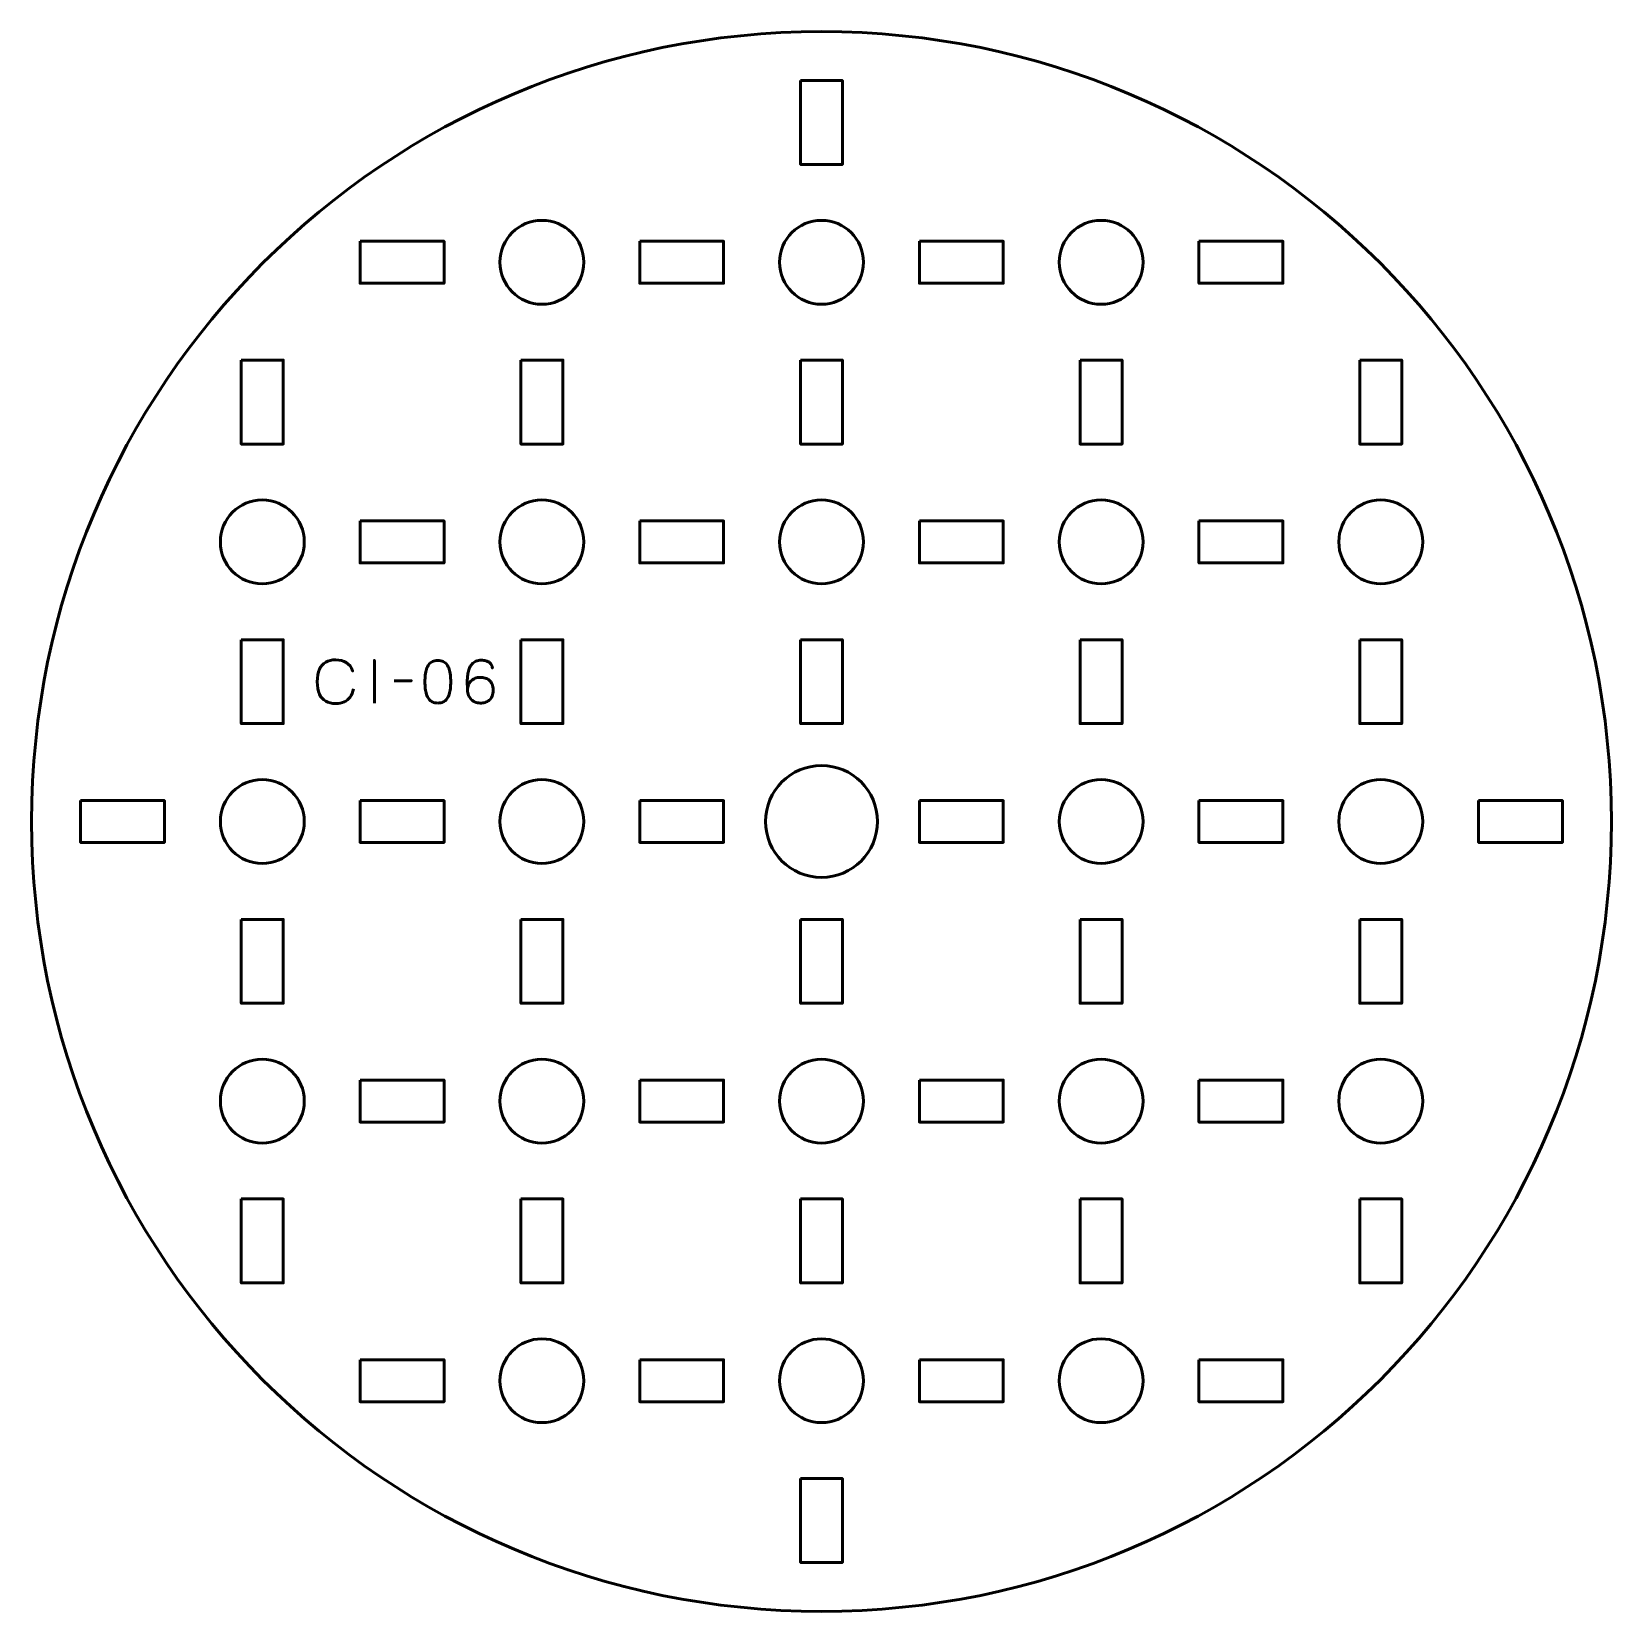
# Model space of a CAD drawing. Header units: centimetres. Extents: x -16.1 to -4.8, y -20.5 to -9.2.
import ezdxf

# ---------------------------------------------------------------- set-up
doc = ezdxf.new("R2010")
doc.units = ezdxf.units.CM
doc.header["$MEASUREMENT"] = 0
doc.layers.add('Layer 1', color=7, linetype='Continuous')

msp = doc.modelspace()

# ---------------------------------------------------------------- linework, layer by layer
at = {"layer": 'Layer 1', "color": 250, "lineweight": 53}
msp.add_ellipse((-10.5, -14.85003), major_axis=(0, 5.65), ratio=1, dxfattribs=at)
at = {"layer": 'Layer 1', "lineweight": 53}
for points in [[(-10.64993, -9.55004), (-10.64993, -9.55004), (-10.34993, -9.55004), (-10.34993, -9.55004), (-10.34993, -9.55004), (-10.34993, -9.55004), (-10.34993, -10.15005), (-10.34993, -10.15005), (-10.34993, -10.15005), (-10.34993, -10.15005), (-10.64993, -10.15005), (-10.64993, -10.15005), (-10.64993, -10.15005), (-10.64993, -10.15005), (-10.64993, -9.55004), (-10.64993, -9.55004)], [(-12.19997, -10.8501), (-12.19997, -11.01573), (-12.3343, -11.1501), (-12.49997, -11.1501), (-12.49997, -11.1501), (-12.6656, -11.1501), (-12.79997, -11.01573), (-12.79997, -10.8501), (-12.79997, -10.8501), (-12.79997, -10.68433), (-12.6656, -10.5501), (-12.49997, -10.5501), (-12.49997, -10.5501), (-12.3343, -10.5501), (-12.19997, -10.68433), (-12.19997, -10.8501)], [(-10.2, -10.8501), (-10.2, -11.01573), (-10.33423, -11.1501), (-10.5, -11.1501), (-10.5, -11.1501), (-10.66567, -11.1501), (-10.8, -11.01573), (-10.8, -10.8501), (-10.8, -10.8501), (-10.8, -10.68433), (-10.66567, -10.5501), (-10.5, -10.5501), (-10.5, -10.5501), (-10.33423, -10.5501), (-10.2, -10.68433), (-10.2, -10.8501)], [(-8.19993, -10.8501), (-8.19993, -11.01573), (-8.3343, -11.1501), (-8.49993, -11.1501), (-8.49993, -11.1501), (-8.6657, -11.1501), (-8.79993, -11.01573), (-8.79993, -10.8501), (-8.79993, -10.8501), (-8.79993, -10.68433), (-8.6657, -10.5501), (-8.49993, -10.5501), (-8.49993, -10.5501), (-8.3343, -10.5501), (-8.19993, -10.68433), (-8.19993, -10.8501)], [(-13.79999, -10.70003), (-13.79999, -10.70003), (-13.19999, -10.70003), (-13.19999, -10.70003), (-13.19999, -10.70003), (-13.19999, -10.70003), (-13.19999, -11.00003), (-13.19999, -11.00003), (-13.19999, -11.00003), (-13.19999, -11.00003), (-13.79999, -11.00003), (-13.79999, -11.00003), (-13.79999, -11.00003), (-13.79999, -11.00003), (-13.79999, -10.70003), (-13.79999, -10.70003)], [(-11.79992, -10.70003), (-11.79992, -10.70003), (-11.19991, -10.70003), (-11.19991, -10.70003), (-11.19991, -10.70003), (-11.19991, -10.70003), (-11.19991, -11.00003), (-11.19991, -11.00003), (-11.19991, -11.00003), (-11.19991, -11.00003), (-11.79992, -11.00003), (-11.79992, -11.00003), (-11.79992, -11.00003), (-11.79992, -11.00003), (-11.79992, -10.70003), (-11.79992, -10.70003)], [(-9.79995, -10.70003), (-9.79995, -10.70003), (-9.19994, -10.70003), (-9.19994, -10.70003), (-9.19994, -10.70003), (-9.19994, -10.70003), (-9.19994, -11.00003), (-9.19994, -11.00003), (-9.19994, -11.00003), (-9.19994, -11.00003), (-9.79995, -11.00003), (-9.79995, -11.00003), (-9.79995, -11.00003), (-9.79995, -11.00003), (-9.79995, -10.70003), (-9.79995, -10.70003)], [(-7.80002, -10.70003), (-7.80002, -10.70003), (-7.20001, -10.70003), (-7.20001, -10.70003), (-7.20001, -10.70003), (-7.20001, -10.70003), (-7.20001, -11.00003), (-7.20001, -11.00003), (-7.20001, -11.00003), (-7.20001, -11.00003), (-7.80002, -11.00003), (-7.80002, -11.00003), (-7.80002, -11.00003), (-7.80002, -11.00003), (-7.80002, -10.70003), (-7.80002, -10.70003)], [(-14.64997, -11.55001), (-14.64997, -11.55001), (-14.34997, -11.55001), (-14.34997, -11.55001), (-14.34997, -11.55001), (-14.34997, -11.55001), (-14.34997, -12.15001), (-14.34997, -12.15001), (-14.34997, -12.15001), (-14.34997, -12.15001), (-14.64997, -12.15001), (-14.64997, -12.15001), (-14.64997, -12.15001), (-14.64997, -12.15001), (-14.64997, -11.55001), (-14.64997, -11.55001)], [(-12.65004, -11.55001), (-12.65004, -11.55001), (-12.35004, -11.55001), (-12.35004, -11.55001), (-12.35004, -11.55001), (-12.35004, -11.55001), (-12.35004, -12.15001), (-12.35004, -12.15001), (-12.35004, -12.15001), (-12.35004, -12.15001), (-12.65004, -12.15001), (-12.65004, -12.15001), (-12.65004, -12.15001), (-12.65004, -12.15001), (-12.65004, -11.55001), (-12.65004, -11.55001)], [(-10.64993, -11.55001), (-10.64993, -11.55001), (-10.34993, -11.55001), (-10.34993, -11.55001), (-10.34993, -11.55001), (-10.34993, -11.55001), (-10.34993, -12.15001), (-10.34993, -12.15001), (-10.34993, -12.15001), (-10.34993, -12.15001), (-10.64993, -12.15001), (-10.64993, -12.15001), (-10.64993, -12.15001), (-10.64993, -12.15001), (-10.64993, -11.55001), (-10.64993, -11.55001)], [(-8.65, -11.55001), (-8.65, -11.55001), (-8.35, -11.55001), (-8.35, -11.55001), (-8.35, -11.55001), (-8.35, -11.55001), (-8.35, -12.15001), (-8.35, -12.15001), (-8.35, -12.15001), (-8.35, -12.15001), (-8.65, -12.15001), (-8.65, -12.15001), (-8.65, -12.15001), (-8.65, -12.15001), (-8.65, -11.55001), (-8.65, -11.55001)], [(-6.65, -11.55001), (-6.65, -11.55001), (-6.35, -11.55001), (-6.35, -11.55001), (-6.35, -11.55001), (-6.35, -11.55001), (-6.35, -12.15001), (-6.35, -12.15001), (-6.35, -12.15001), (-6.35, -12.15001), (-6.65, -12.15001), (-6.65, -12.15001), (-6.65, -12.15001), (-6.65, -12.15001), (-6.65, -11.55001), (-6.65, -11.55001)], [(-14.1999, -12.85003), (-14.1999, -13.0157), (-14.33427, -13.15003), (-14.4999, -13.15003), (-14.4999, -13.15003), (-14.66567, -13.15003), (-14.7999, -13.0157), (-14.7999, -12.85003), (-14.7999, -12.85003), (-14.7999, -12.6844), (-14.66567, -12.55003), (-14.4999, -12.55003), (-14.4999, -12.55003), (-14.33427, -12.55003), (-14.1999, -12.6844), (-14.1999, -12.85003)], [(-12.19997, -12.85003), (-12.19997, -13.0157), (-12.3343, -13.15003), (-12.49997, -13.15003), (-12.49997, -13.15003), (-12.6656, -13.15003), (-12.79997, -13.0157), (-12.79997, -12.85003), (-12.79997, -12.85003), (-12.79997, -12.6844), (-12.6656, -12.55003), (-12.49997, -12.55003), (-12.49997, -12.55003), (-12.3343, -12.55003), (-12.19997, -12.6844), (-12.19997, -12.85003)], [(-10.2, -12.85003), (-10.2, -13.0157), (-10.33423, -13.15003), (-10.5, -13.15003), (-10.5, -13.15003), (-10.66567, -13.15003), (-10.8, -13.0157), (-10.8, -12.85003), (-10.8, -12.85003), (-10.8, -12.6844), (-10.66567, -12.55003), (-10.5, -12.55003), (-10.5, -12.55003), (-10.33423, -12.55003), (-10.2, -12.6844), (-10.2, -12.85003)], [(-8.19993, -12.85003), (-8.19993, -13.0157), (-8.3343, -13.15003), (-8.49993, -13.15003), (-8.49993, -13.15003), (-8.6657, -13.15003), (-8.79993, -13.0157), (-8.79993, -12.85003), (-8.79993, -12.85003), (-8.79993, -12.6844), (-8.6657, -12.55003), (-8.49993, -12.55003), (-8.49993, -12.55003), (-8.3343, -12.55003), (-8.19993, -12.6844), (-8.19993, -12.85003)], [(-6.19999, -12.85003), (-6.19999, -13.0157), (-6.33433, -13.15003), (-6.49996, -13.15003), (-6.49996, -13.15003), (-6.66562, -13.15003), (-6.79996, -13.0157), (-6.79996, -12.85003), (-6.79996, -12.85003), (-6.79996, -12.6844), (-6.66562, -12.55003), (-6.49996, -12.55003), (-6.49996, -12.55003), (-6.33433, -12.55003), (-6.19999, -12.6844), (-6.19999, -12.85003)], [(-13.79999, -12.69996), (-13.79999, -12.69996), (-13.19999, -12.69996), (-13.19999, -12.69996), (-13.19999, -12.69996), (-13.19999, -12.69996), (-13.19999, -12.99996), (-13.19999, -12.99996), (-13.19999, -12.99996), (-13.19999, -12.99996), (-13.79999, -12.99996), (-13.79999, -12.99996), (-13.79999, -12.99996), (-13.79999, -12.99996), (-13.79999, -12.69996), (-13.79999, -12.69996)], [(-11.79992, -12.69996), (-11.79992, -12.69996), (-11.19991, -12.69996), (-11.19991, -12.69996), (-11.19991, -12.69996), (-11.19991, -12.69996), (-11.19991, -12.99996), (-11.19991, -12.99996), (-11.19991, -12.99996), (-11.19991, -12.99996), (-11.79992, -12.99996), (-11.79992, -12.99996), (-11.79992, -12.99996), (-11.79992, -12.99996), (-11.79992, -12.69996), (-11.79992, -12.69996)], [(-9.79995, -12.69996), (-9.79995, -12.69996), (-9.19994, -12.69996), (-9.19994, -12.69996), (-9.19994, -12.69996), (-9.19994, -12.69996), (-9.19994, -12.99996), (-9.19994, -12.99996), (-9.19994, -12.99996), (-9.19994, -12.99996), (-9.79995, -12.99996), (-9.79995, -12.99996), (-9.79995, -12.99996), (-9.79995, -12.99996), (-9.79995, -12.69996), (-9.79995, -12.69996)], [(-7.80002, -12.69996), (-7.80002, -12.69996), (-7.20001, -12.69996), (-7.20001, -12.69996), (-7.20001, -12.69996), (-7.20001, -12.69996), (-7.20001, -12.99996), (-7.20001, -12.99996), (-7.20001, -12.99996), (-7.20001, -12.99996), (-7.80002, -12.99996), (-7.80002, -12.99996), (-7.80002, -12.99996), (-7.80002, -12.99996), (-7.80002, -12.69996), (-7.80002, -12.69996)], [(-14.64997, -13.55008), (-14.64997, -13.55008), (-14.34997, -13.55008), (-14.34997, -13.55008), (-14.34997, -13.55008), (-14.34997, -13.55008), (-14.34997, -14.15009), (-14.34997, -14.15009), (-14.34997, -14.15009), (-14.34997, -14.15009), (-14.64997, -14.15009), (-14.64997, -14.15009), (-14.64997, -14.15009), (-14.64997, -14.15009), (-14.64997, -13.55008), (-14.64997, -13.55008)], [(-12.65004, -13.55008), (-12.65004, -13.55008), (-12.35004, -13.55008), (-12.35004, -13.55008), (-12.35004, -13.55008), (-12.35004, -13.55008), (-12.35004, -14.15009), (-12.35004, -14.15009), (-12.35004, -14.15009), (-12.35004, -14.15009), (-12.65004, -14.15009), (-12.65004, -14.15009), (-12.65004, -14.15009), (-12.65004, -14.15009), (-12.65004, -13.55008), (-12.65004, -13.55008)], [(-10.64993, -13.55008), (-10.64993, -13.55008), (-10.34993, -13.55008), (-10.34993, -13.55008), (-10.34993, -13.55008), (-10.34993, -13.55008), (-10.34993, -14.15009), (-10.34993, -14.15009), (-10.34993, -14.15009), (-10.34993, -14.15009), (-10.64993, -14.15009), (-10.64993, -14.15009), (-10.64993, -14.15009), (-10.64993, -14.15009), (-10.64993, -13.55008), (-10.64993, -13.55008)], [(-8.65, -13.55008), (-8.65, -13.55008), (-8.35, -13.55008), (-8.35, -13.55008), (-8.35, -13.55008), (-8.35, -13.55008), (-8.35, -14.15009), (-8.35, -14.15009), (-8.35, -14.15009), (-8.35, -14.15009), (-8.65, -14.15009), (-8.65, -14.15009), (-8.65, -14.15009), (-8.65, -14.15009), (-8.65, -13.55008), (-8.65, -13.55008)], [(-6.64989, -13.55008), (-6.64989, -13.55008), (-6.34989, -13.55008), (-6.34989, -13.55008), (-6.34989, -13.55008), (-6.34989, -13.55008), (-6.34989, -14.15009), (-6.34989, -14.15009), (-6.34989, -14.15009), (-6.34989, -14.15009), (-6.64989, -14.15009), (-6.64989, -14.15009), (-6.64989, -14.15009), (-6.64989, -14.15009), (-6.64989, -13.55008), (-6.64989, -13.55008)], [(-10.09996, -14.84998), (-10.09996, -15.07086), (-10.27908, -15.24998), (-10.49996, -15.24998), (-10.49996, -15.24998), (-10.7208, -15.24998), (-10.89998, -15.07086), (-10.89998, -14.84998), (-10.89998, -14.84998), (-10.89998, -14.62914), (-10.7208, -14.44996), (-10.49996, -14.44996), (-10.49996, -14.44996), (-10.27908, -14.44996), (-10.09996, -14.62914), (-10.09996, -14.84998)], [(-14.1999, -14.85), (-14.1999, -15.01577), (-14.33427, -15.15), (-14.4999, -15.15), (-14.4999, -15.15), (-14.66567, -15.15), (-14.7999, -15.01577), (-14.7999, -14.85), (-14.7999, -14.85), (-14.7999, -14.68434), (-14.66567, -14.55), (-14.4999, -14.55), (-14.4999, -14.55), (-14.33427, -14.55), (-14.1999, -14.68434), (-14.1999, -14.85)], [(-12.19997, -14.85), (-12.19997, -15.01577), (-12.3343, -15.15), (-12.49997, -15.15), (-12.49997, -15.15), (-12.6656, -15.15), (-12.79997, -15.01577), (-12.79997, -14.85), (-12.79997, -14.85), (-12.79997, -14.68434), (-12.6656, -14.55), (-12.49997, -14.55), (-12.49997, -14.55), (-12.3343, -14.55), (-12.19997, -14.68434), (-12.19997, -14.85)], [(-8.19993, -14.85), (-8.19993, -15.01577), (-8.3343, -15.15), (-8.49993, -15.15), (-8.49993, -15.15), (-8.6657, -15.15), (-8.79993, -15.01577), (-8.79993, -14.85), (-8.79993, -14.85), (-8.79993, -14.68434), (-8.6657, -14.55), (-8.49993, -14.55), (-8.49993, -14.55), (-8.3343, -14.55), (-8.19993, -14.68434), (-8.19993, -14.85)], [(-6.19999, -14.85), (-6.19999, -15.01577), (-6.33433, -15.15), (-6.49996, -15.15), (-6.49996, -15.15), (-6.66562, -15.15), (-6.79996, -15.01577), (-6.79996, -14.85), (-6.79996, -14.85), (-6.79996, -14.68434), (-6.66562, -14.55), (-6.49996, -14.55), (-6.49996, -14.55), (-6.33433, -14.55), (-6.19999, -14.68434), (-6.19999, -14.85)], [(-15.79996, -14.70007), (-15.79996, -14.70007), (-15.19995, -14.70007), (-15.19995, -14.70007), (-15.19995, -14.70007), (-15.19995, -14.70007), (-15.19995, -15.00007), (-15.19995, -15.00007), (-15.19995, -15.00007), (-15.19995, -15.00007), (-15.79996, -15.00007), (-15.79996, -15.00007), (-15.79996, -15.00007), (-15.79996, -15.00007), (-15.79996, -14.70007), (-15.79996, -14.70007)], [(-13.79999, -14.70007), (-13.79999, -14.70007), (-13.19999, -14.70007), (-13.19999, -14.70007), (-13.19999, -14.70007), (-13.19999, -14.70007), (-13.19999, -15.00007), (-13.19999, -15.00007), (-13.19999, -15.00007), (-13.19999, -15.00007), (-13.79999, -15.00007), (-13.79999, -15.00007), (-13.79999, -15.00007), (-13.79999, -15.00007), (-13.79999, -14.70007), (-13.79999, -14.70007)], [(-11.79992, -14.70007), (-11.79992, -14.70007), (-11.19991, -14.70007), (-11.19991, -14.70007), (-11.19991, -14.70007), (-11.19991, -14.70007), (-11.19991, -15.00007), (-11.19991, -15.00007), (-11.19991, -15.00007), (-11.19991, -15.00007), (-11.79992, -15.00007), (-11.79992, -15.00007), (-11.79992, -15.00007), (-11.79992, -15.00007), (-11.79992, -14.70007), (-11.79992, -14.70007)], [(-9.79995, -14.70007), (-9.79995, -14.70007), (-9.19994, -14.70007), (-9.19994, -14.70007), (-9.19994, -14.70007), (-9.19994, -14.70007), (-9.19994, -15.00007), (-9.19994, -15.00007), (-9.19994, -15.00007), (-9.19994, -15.00007), (-9.79995, -15.00007), (-9.79995, -15.00007), (-9.79995, -15.00007), (-9.79995, -15.00007), (-9.79995, -14.70007), (-9.79995, -14.70007)], [(-7.80002, -14.70007), (-7.80002, -14.70007), (-7.20001, -14.70007), (-7.20001, -14.70007), (-7.20001, -14.70007), (-7.20001, -14.70007), (-7.20001, -15.00007), (-7.20001, -15.00007), (-7.20001, -15.00007), (-7.20001, -15.00007), (-7.80002, -15.00007), (-7.80002, -15.00007), (-7.80002, -15.00007), (-7.80002, -15.00007), (-7.80002, -14.70007), (-7.80002, -14.70007)], [(-5.79994, -14.70007), (-5.79994, -14.70007), (-5.19994, -14.70007), (-5.19994, -14.70007), (-5.19994, -14.70007), (-5.19994, -14.70007), (-5.19994, -15.00007), (-5.19994, -15.00007), (-5.19994, -15.00007), (-5.19994, -15.00007), (-5.79994, -15.00007), (-5.79994, -15.00007), (-5.79994, -15.00007), (-5.79994, -15.00007), (-5.79994, -14.70007), (-5.79994, -14.70007)], [(-14.64997, -15.55005), (-14.64997, -15.55005), (-14.34997, -15.55005), (-14.34997, -15.55005), (-14.34997, -15.55005), (-14.34997, -15.55005), (-14.34997, -16.15006), (-14.34997, -16.15006), (-14.34997, -16.15006), (-14.34997, -16.15006), (-14.64997, -16.15006), (-14.64997, -16.15006), (-14.64997, -16.15006), (-14.64997, -16.15006), (-14.64997, -15.55005), (-14.64997, -15.55005)], [(-12.65004, -15.55005), (-12.65004, -15.55005), (-12.35004, -15.55005), (-12.35004, -15.55005), (-12.35004, -15.55005), (-12.35004, -15.55005), (-12.35004, -16.15006), (-12.35004, -16.15006), (-12.35004, -16.15006), (-12.35004, -16.15006), (-12.65004, -16.15006), (-12.65004, -16.15006), (-12.65004, -16.15006), (-12.65004, -16.15006), (-12.65004, -15.55005), (-12.65004, -15.55005)], [(-10.64993, -15.55005), (-10.64993, -15.55005), (-10.34993, -15.55005), (-10.34993, -15.55005), (-10.34993, -15.55005), (-10.34993, -15.55005), (-10.34993, -16.15006), (-10.34993, -16.15006), (-10.34993, -16.15006), (-10.34993, -16.15006), (-10.64993, -16.15006), (-10.64993, -16.15006), (-10.64993, -16.15006), (-10.64993, -16.15006), (-10.64993, -15.55005), (-10.64993, -15.55005)], [(-8.65, -15.55005), (-8.65, -15.55005), (-8.35, -15.55005), (-8.35, -15.55005), (-8.35, -15.55005), (-8.35, -15.55005), (-8.35, -16.15006), (-8.35, -16.15006), (-8.35, -16.15006), (-8.35, -16.15006), (-8.65, -16.15006), (-8.65, -16.15006), (-8.65, -16.15006), (-8.65, -16.15006), (-8.65, -15.55005), (-8.65, -15.55005)], [(-6.64989, -15.55005), (-6.64989, -15.55005), (-6.34989, -15.55005), (-6.34989, -15.55005), (-6.34989, -15.55005), (-6.34989, -15.55005), (-6.34989, -16.15006), (-6.34989, -16.15006), (-6.34989, -16.15006), (-6.34989, -16.15006), (-6.64989, -16.15006), (-6.64989, -16.15006), (-6.64989, -16.15006), (-6.64989, -16.15006), (-6.64989, -15.55005), (-6.64989, -15.55005)], [(-14.1999, -16.85007), (-14.1999, -17.0157), (-14.33427, -17.15008), (-14.4999, -17.15008), (-14.4999, -17.15008), (-14.66567, -17.15008), (-14.7999, -17.0157), (-14.7999, -16.85007), (-14.7999, -16.85007), (-14.7999, -16.6843), (-14.66567, -16.55007), (-14.4999, -16.55007), (-14.4999, -16.55007), (-14.33427, -16.55007), (-14.1999, -16.6843), (-14.1999, -16.85007)], [(-12.19997, -16.85007), (-12.19997, -17.0157), (-12.3343, -17.15008), (-12.49997, -17.15008), (-12.49997, -17.15008), (-12.6656, -17.15008), (-12.79997, -17.0157), (-12.79997, -16.85007), (-12.79997, -16.85007), (-12.79997, -16.6843), (-12.6656, -16.55007), (-12.49997, -16.55007), (-12.49997, -16.55007), (-12.3343, -16.55007), (-12.19997, -16.6843), (-12.19997, -16.85007)], [(-10.2, -16.85007), (-10.2, -17.0157), (-10.33423, -17.15008), (-10.5, -17.15008), (-10.5, -17.15008), (-10.66567, -17.15008), (-10.8, -17.0157), (-10.8, -16.85007), (-10.8, -16.85007), (-10.8, -16.6843), (-10.66567, -16.55007), (-10.5, -16.55007), (-10.5, -16.55007), (-10.33423, -16.55007), (-10.2, -16.6843), (-10.2, -16.85007)], [(-8.19993, -16.85007), (-8.19993, -17.0157), (-8.3343, -17.15008), (-8.49993, -17.15008), (-8.49993, -17.15008), (-8.6657, -17.15008), (-8.79993, -17.0157), (-8.79993, -16.85007), (-8.79993, -16.85007), (-8.79993, -16.6843), (-8.6657, -16.55007), (-8.49993, -16.55007), (-8.49993, -16.55007), (-8.3343, -16.55007), (-8.19993, -16.6843), (-8.19993, -16.85007)], [(-6.19999, -16.85007), (-6.19999, -17.0157), (-6.33433, -17.15008), (-6.49996, -17.15008), (-6.49996, -17.15008), (-6.66562, -17.15008), (-6.79996, -17.0157), (-6.79996, -16.85007), (-6.79996, -16.85007), (-6.79996, -16.6843), (-6.66562, -16.55007), (-6.49996, -16.55007), (-6.49996, -16.55007), (-6.33433, -16.55007), (-6.19999, -16.6843), (-6.19999, -16.85007)], [(-13.79999, -16.7), (-13.79999, -16.7), (-13.19999, -16.7), (-13.19999, -16.7), (-13.19999, -16.7), (-13.19999, -16.7), (-13.19999, -17), (-13.19999, -17), (-13.19999, -17), (-13.19999, -17), (-13.79999, -17), (-13.79999, -17), (-13.79999, -17), (-13.79999, -17), (-13.79999, -16.7), (-13.79999, -16.7)], [(-11.79992, -16.7), (-11.79992, -16.7), (-11.19991, -16.7), (-11.19991, -16.7), (-11.19991, -16.7), (-11.19991, -16.7), (-11.19991, -17), (-11.19991, -17), (-11.19991, -17), (-11.19991, -17), (-11.79992, -17), (-11.79992, -17), (-11.79992, -17), (-11.79992, -17), (-11.79992, -16.7), (-11.79992, -16.7)], [(-9.79995, -16.7), (-9.79995, -16.7), (-9.19994, -16.7), (-9.19994, -16.7), (-9.19994, -16.7), (-9.19994, -16.7), (-9.19994, -17), (-9.19994, -17), (-9.19994, -17), (-9.19994, -17), (-9.79995, -17), (-9.79995, -17), (-9.79995, -17), (-9.79995, -17), (-9.79995, -16.7), (-9.79995, -16.7)], [(-7.80002, -16.7), (-7.80002, -16.7), (-7.20001, -16.7), (-7.20001, -16.7), (-7.20001, -16.7), (-7.20001, -16.7), (-7.20001, -17), (-7.20001, -17), (-7.20001, -17), (-7.20001, -17), (-7.80002, -17), (-7.80002, -17), (-7.80002, -17), (-7.80002, -17), (-7.80002, -16.7), (-7.80002, -16.7)], [(-14.64997, -17.54998), (-14.64997, -17.54998), (-14.34997, -17.54998), (-14.34997, -17.54998), (-14.34997, -17.54998), (-14.34997, -17.54998), (-14.34997, -18.14999), (-14.34997, -18.14999), (-14.34997, -18.14999), (-14.34997, -18.14999), (-14.64997, -18.14999), (-14.64997, -18.14999), (-14.64997, -18.14999), (-14.64997, -18.14999), (-14.64997, -17.54998), (-14.64997, -17.54998)], [(-12.65004, -17.54998), (-12.65004, -17.54998), (-12.35004, -17.54998), (-12.35004, -17.54998), (-12.35004, -17.54998), (-12.35004, -17.54998), (-12.35004, -18.14999), (-12.35004, -18.14999), (-12.35004, -18.14999), (-12.35004, -18.14999), (-12.65004, -18.14999), (-12.65004, -18.14999), (-12.65004, -18.14999), (-12.65004, -18.14999), (-12.65004, -17.54998), (-12.65004, -17.54998)], [(-10.64993, -17.54998), (-10.64993, -17.54998), (-10.34993, -17.54998), (-10.34993, -17.54998), (-10.34993, -17.54998), (-10.34993, -17.54998), (-10.34993, -18.14999), (-10.34993, -18.14999), (-10.34993, -18.14999), (-10.34993, -18.14999), (-10.64993, -18.14999), (-10.64993, -18.14999), (-10.64993, -18.14999), (-10.64993, -18.14999), (-10.64993, -17.54998), (-10.64993, -17.54998)], [(-8.65, -17.54998), (-8.65, -17.54998), (-8.35, -17.54998), (-8.35, -17.54998), (-8.35, -17.54998), (-8.35, -17.54998), (-8.35, -18.14999), (-8.35, -18.14999), (-8.35, -18.14999), (-8.35, -18.14999), (-8.65, -18.14999), (-8.65, -18.14999), (-8.65, -18.14999), (-8.65, -18.14999), (-8.65, -17.54998), (-8.65, -17.54998)], [(-6.64989, -17.54998), (-6.64989, -17.54998), (-6.34989, -17.54998), (-6.34989, -17.54998), (-6.34989, -17.54998), (-6.34989, -17.54998), (-6.34989, -18.14999), (-6.34989, -18.14999), (-6.34989, -18.14999), (-6.34989, -18.14999), (-6.64989, -18.14999), (-6.64989, -18.14999), (-6.64989, -18.14999), (-6.64989, -18.14999), (-6.64989, -17.54998), (-6.64989, -17.54998)], [(-12.19997, -18.85004), (-12.19997, -19.01567), (-12.3343, -19.15001), (-12.49997, -19.15001), (-12.49997, -19.15001), (-12.6656, -19.15001), (-12.79997, -19.01567), (-12.79997, -18.85004), (-12.79997, -18.85004), (-12.79997, -18.68438), (-12.6656, -18.55004), (-12.49997, -18.55004), (-12.49997, -18.55004), (-12.3343, -18.55004), (-12.19997, -18.68438), (-12.19997, -18.85004)], [(-10.2, -18.85004), (-10.2, -19.01567), (-10.33423, -19.15001), (-10.5, -19.15001), (-10.5, -19.15001), (-10.66567, -19.15001), (-10.8, -19.01567), (-10.8, -18.85004), (-10.8, -18.85004), (-10.8, -18.68438), (-10.66567, -18.55004), (-10.5, -18.55004), (-10.5, -18.55004), (-10.33423, -18.55004), (-10.2, -18.68438), (-10.2, -18.85004)], [(-8.19993, -18.85004), (-8.19993, -19.01567), (-8.3343, -19.15001), (-8.49993, -19.15001), (-8.49993, -19.15001), (-8.6657, -19.15001), (-8.79993, -19.01567), (-8.79993, -18.85004), (-8.79993, -18.85004), (-8.79993, -18.68438), (-8.6657, -18.55004), (-8.49993, -18.55004), (-8.49993, -18.55004), (-8.3343, -18.55004), (-8.19993, -18.68438), (-8.19993, -18.85004)], [(-13.79999, -18.70011), (-13.79999, -18.70011), (-13.19999, -18.70011), (-13.19999, -18.70011), (-13.19999, -18.70011), (-13.19999, -18.70011), (-13.19999, -19.00011), (-13.19999, -19.00011), (-13.19999, -19.00011), (-13.19999, -19.00011), (-13.79999, -19.00011), (-13.79999, -19.00011), (-13.79999, -19.00011), (-13.79999, -19.00011), (-13.79999, -18.70011), (-13.79999, -18.70011)], [(-11.79992, -18.70011), (-11.79992, -18.70011), (-11.19991, -18.70011), (-11.19991, -18.70011), (-11.19991, -18.70011), (-11.19991, -18.70011), (-11.19991, -19.00011), (-11.19991, -19.00011), (-11.19991, -19.00011), (-11.19991, -19.00011), (-11.79992, -19.00011), (-11.79992, -19.00011), (-11.79992, -19.00011), (-11.79992, -19.00011), (-11.79992, -18.70011), (-11.79992, -18.70011)], [(-9.79995, -18.70011), (-9.79995, -18.70011), (-9.19994, -18.70011), (-9.19994, -18.70011), (-9.19994, -18.70011), (-9.19994, -18.70011), (-9.19994, -19.00011), (-9.19994, -19.00011), (-9.19994, -19.00011), (-9.19994, -19.00011), (-9.79995, -19.00011), (-9.79995, -19.00011), (-9.79995, -19.00011), (-9.79995, -19.00011), (-9.79995, -18.70011), (-9.79995, -18.70011)], [(-7.80002, -18.70011), (-7.80002, -18.70011), (-7.20001, -18.70011), (-7.20001, -18.70011), (-7.20001, -18.70011), (-7.20001, -18.70011), (-7.20001, -19.00011), (-7.20001, -19.00011), (-7.20001, -19.00011), (-7.20001, -19.00011), (-7.80002, -19.00011), (-7.80002, -19.00011), (-7.80002, -19.00011), (-7.80002, -19.00011), (-7.80002, -18.70011), (-7.80002, -18.70011)], [(-10.64993, -19.55006), (-10.64993, -19.55006), (-10.34993, -19.55006), (-10.34993, -19.55006), (-10.34993, -19.55006), (-10.34993, -19.55006), (-10.34993, -20.15006), (-10.34993, -20.15006), (-10.34993, -20.15006), (-10.34993, -20.15006), (-10.64993, -20.15006), (-10.64993, -20.15006), (-10.64993, -20.15006), (-10.64993, -20.15006), (-10.64993, -19.55006), (-10.64993, -19.55006)]]:
    msp.add_open_spline(points, degree=3, knots=[0, 0, 0, 0, 0.25, 0.25, 0.25, 0.25, 0.5, 0.5, 0.5, 0.5, 0.75, 0.75, 0.75, 0.75, 1, 1, 1, 1], dxfattribs=at)
at = {"layer": 'Layer 1', "color": 30, "lineweight": 53}
for points, knots in [([(-13.84755, -13.90037), (-13.85207, -13.92457), (-13.85997, -13.94454), (-13.87105, -13.9602), (-13.87105, -13.9602), (-13.88219, -13.9758), (-13.89645, -13.98737), (-13.9138, -13.99492), (-13.9138, -13.99492), (-13.93109, -14.00247), (-13.95141, -14.00628), (-13.97455, -14.00621), (-13.97455, -14.00621), (-14.0027, -14.00628), (-14.02662, -14.00084), (-14.04624, -13.98977), (-14.04624, -13.98977), (-14.06585, -13.97876), (-14.08081, -13.96176), (-14.09111, -13.93869), (-14.09111, -13.93869), (-14.10141, -13.91561), (-14.10656, -13.88605), (-14.10663, -13.85), (-14.10663, -13.85), (-14.10656, -13.81409), (-14.10141, -13.78459), (-14.09111, -13.76152), (-14.09111, -13.76152), (-14.08081, -13.73845), (-14.06585, -13.72138), (-14.04624, -13.7103), (-14.04624, -13.7103), (-14.02662, -13.69922), (-14.0027, -13.69372), (-13.97455, -13.69379), (-13.97455, -13.69379), (-13.94442, -13.69372), (-13.91917, -13.70014), (-13.89885, -13.71305), (-13.89885, -13.71305), (-13.8786, -13.72596), (-13.86371, -13.74593), (-13.85433, -13.77295), (-13.85433, -13.77295), (-13.86371, -13.74593), (-13.8786, -13.72596), (-13.89885, -13.71305), (-13.89885, -13.71305), (-13.91917, -13.70014), (-13.94442, -13.69372), (-13.97455, -13.69379), (-13.97455, -13.69379), (-14.0027, -13.69372), (-14.02662, -13.69922), (-14.04624, -13.7103), (-14.04624, -13.7103), (-14.06585, -13.72138), (-14.08081, -13.73845), (-14.09111, -13.76152), (-14.09111, -13.76152), (-14.10141, -13.78459), (-14.10656, -13.81409), (-14.10663, -13.85), (-14.10663, -13.85), (-14.10656, -13.88605), (-14.10141, -13.91561), (-14.09111, -13.93869), (-14.09111, -13.93869), (-14.08081, -13.96176), (-14.06585, -13.97876), (-14.04624, -13.98977), (-14.04624, -13.98977), (-14.02662, -14.00084), (-14.0027, -14.00628), (-13.97455, -14.00621), (-13.97455, -14.00621), (-13.95141, -14.00628), (-13.93109, -14.00247), (-13.9138, -13.99492), (-13.9138, -13.99492), (-13.89645, -13.98737), (-13.88219, -13.9758), (-13.87105, -13.9602), (-13.87105, -13.9602), (-13.85997, -13.94454), (-13.85207, -13.92457), (-13.84755, -13.90037)], [0, 0, 0, 0, 0.04545455, 0.04545455, 0.04545455, 0.04545455, 0.09090909, 0.09090909, 0.09090909, 0.09090909, 0.13636364, 0.13636364, 0.13636364, 0.13636364, 0.18181818, 0.18181818, 0.18181818, 0.18181818, 0.22727273, 0.22727273, 0.22727273, 0.22727273, 0.27272727, 0.27272727, 0.27272727, 0.27272727, 0.31818182, 0.31818182, 0.31818182, 0.31818182, 0.36363636, 0.36363636, 0.36363636, 0.36363636, 0.40909091, 0.40909091, 0.40909091, 0.40909091, 0.45454545, 0.45454545, 0.45454545, 0.45454545, 0.5, 0.5, 0.5, 0.5, 0.54545455, 0.54545455, 0.54545455, 0.54545455, 0.59090909, 0.59090909, 0.59090909, 0.59090909, 0.63636364, 0.63636364, 0.63636364, 0.63636364, 0.68181818, 0.68181818, 0.68181818, 0.68181818, 0.72727273, 0.72727273, 0.72727273, 0.72727273, 0.77272727, 0.77272727, 0.77272727, 0.77272727, 0.81818182, 0.81818182, 0.81818182, 0.81818182, 0.86363636, 0.86363636, 0.86363636, 0.86363636, 0.90909091, 0.90909091, 0.90909091, 0.90909091, 0.95454545, 0.95454545, 0.95454545, 0.95454545, 1, 1, 1, 1]), ([(-13.69769, -14.00282), (-13.69769, -14.00282), (-13.69769, -13.6976), (-13.69769, -13.6976), (-13.69769, -13.6976), (-13.69769, -13.6976), (-13.69769, -14.00282), (-13.69769, -14.00282)], [0, 0, 0, 0, 0.5, 0.5, 0.5, 0.5, 1, 1, 1, 1]), ([(-13.2443, -14.00282), (-13.22949, -14.00275), (-13.21672, -14.00014), (-13.20606, -13.99506), (-13.20606, -13.99506), (-13.19548, -13.98998), (-13.18666, -13.98271), (-13.17961, -13.97347), (-13.17961, -13.97347), (-13.17262, -13.96416), (-13.16712, -13.95315), (-13.16303, -13.94045), (-13.16303, -13.94045), (-13.159, -13.92775), (-13.15611, -13.91385), (-13.15449, -13.89861), (-13.15449, -13.89861), (-13.15279, -13.88337), (-13.15195, -13.86735), (-13.15202, -13.85042), (-13.15202, -13.85042), (-13.15195, -13.83356), (-13.15279, -13.81754), (-13.15449, -13.80237), (-13.15449, -13.80237), (-13.15611, -13.7872), (-13.159, -13.77323), (-13.16303, -13.76053), (-13.16303, -13.76053), (-13.16712, -13.7479), (-13.17262, -13.7369), (-13.17961, -13.72751), (-13.17961, -13.72751), (-13.18666, -13.7182), (-13.19548, -13.71093), (-13.20606, -13.70585), (-13.20606, -13.70585), (-13.21672, -13.7007), (-13.22949, -13.69809), (-13.2443, -13.69802), (-13.2443, -13.69802), (-13.25912, -13.69809), (-13.27189, -13.7007), (-13.28255, -13.70585), (-13.28255, -13.70585), (-13.29313, -13.71093), (-13.30195, -13.7182), (-13.309, -13.72751), (-13.309, -13.72751), (-13.31599, -13.7369), (-13.32149, -13.7479), (-13.32558, -13.76053), (-13.32558, -13.76053), (-13.32961, -13.77323), (-13.3325, -13.7872), (-13.33412, -13.80237), (-13.33412, -13.80237), (-13.33581, -13.81754), (-13.33666, -13.83356), (-13.33659, -13.85042), (-13.33659, -13.85042), (-13.33666, -13.86735), (-13.33581, -13.88337), (-13.33412, -13.89861), (-13.33412, -13.89861), (-13.3325, -13.91385), (-13.32961, -13.92775), (-13.32558, -13.94045), (-13.32558, -13.94045), (-13.32149, -13.95315), (-13.31599, -13.96416), (-13.309, -13.97347), (-13.309, -13.97347), (-13.30195, -13.98271), (-13.29313, -13.98998), (-13.28255, -13.99506), (-13.28255, -13.99506), (-13.27189, -14.00014), (-13.25912, -14.00275), (-13.2443, -14.00282)], [0, 0, 0, 0, 0.05, 0.05, 0.05, 0.05, 0.1, 0.1, 0.1, 0.1, 0.15, 0.15, 0.15, 0.15, 0.2, 0.2, 0.2, 0.2, 0.25, 0.25, 0.25, 0.25, 0.3, 0.3, 0.3, 0.3, 0.35, 0.35, 0.35, 0.35, 0.4, 0.4, 0.4, 0.4, 0.45, 0.45, 0.45, 0.45, 0.5, 0.5, 0.5, 0.5, 0.55, 0.55, 0.55, 0.55, 0.6, 0.6, 0.6, 0.6, 0.65, 0.65, 0.65, 0.65, 0.7, 0.7, 0.7, 0.7, 0.75, 0.75, 0.75, 0.75, 0.8, 0.8, 0.8, 0.8, 0.85, 0.85, 0.85, 0.85, 0.9, 0.9, 0.9, 0.9, 0.95, 0.95, 0.95, 0.95, 1, 1, 1, 1]), ([(-13.2443, -14.00282), (-13.22949, -14.00275), (-13.21672, -14.00014), (-13.20606, -13.99506), (-13.20606, -13.99506), (-13.19548, -13.98998), (-13.18666, -13.98271), (-13.17961, -13.97347), (-13.17961, -13.97347), (-13.17262, -13.96416), (-13.16712, -13.95315), (-13.16303, -13.94045), (-13.16303, -13.94045), (-13.159, -13.92775), (-13.15611, -13.91385), (-13.15449, -13.89861), (-13.15449, -13.89861), (-13.15279, -13.88337), (-13.15195, -13.86735), (-13.15202, -13.85042), (-13.15202, -13.85042), (-13.15195, -13.83356), (-13.15279, -13.81754), (-13.15449, -13.80237), (-13.15449, -13.80237), (-13.15611, -13.7872), (-13.159, -13.77323), (-13.16303, -13.76053), (-13.16303, -13.76053), (-13.16712, -13.7479), (-13.17262, -13.7369), (-13.17961, -13.72751), (-13.17961, -13.72751), (-13.18666, -13.7182), (-13.19548, -13.71093), (-13.20606, -13.70585), (-13.20606, -13.70585), (-13.21672, -13.7007), (-13.22949, -13.69809), (-13.2443, -13.69802), (-13.2443, -13.69802), (-13.25912, -13.69809), (-13.27189, -13.7007), (-13.28255, -13.70585), (-13.28255, -13.70585), (-13.29313, -13.71093), (-13.30195, -13.7182), (-13.309, -13.72751), (-13.309, -13.72751), (-13.31599, -13.7369), (-13.32149, -13.7479), (-13.32558, -13.76053), (-13.32558, -13.76053), (-13.32961, -13.77323), (-13.3325, -13.7872), (-13.33412, -13.80237), (-13.33412, -13.80237), (-13.33581, -13.81754), (-13.33666, -13.83356), (-13.33659, -13.85042), (-13.33659, -13.85042), (-13.33666, -13.86735), (-13.33581, -13.88337), (-13.33412, -13.89861), (-13.33412, -13.89861), (-13.3325, -13.91385), (-13.32961, -13.92775), (-13.32558, -13.94045), (-13.32558, -13.94045), (-13.32149, -13.95315), (-13.31599, -13.96416), (-13.309, -13.97347), (-13.309, -13.97347), (-13.30195, -13.98271), (-13.29313, -13.98998), (-13.28255, -13.99506), (-13.28255, -13.99506), (-13.27189, -14.00014), (-13.25912, -14.00275), (-13.2443, -14.00282)], [0, 0, 0, 0, 0.05, 0.05, 0.05, 0.05, 0.1, 0.1, 0.1, 0.1, 0.15, 0.15, 0.15, 0.15, 0.2, 0.2, 0.2, 0.2, 0.25, 0.25, 0.25, 0.25, 0.3, 0.3, 0.3, 0.3, 0.35, 0.35, 0.35, 0.35, 0.4, 0.4, 0.4, 0.4, 0.45, 0.45, 0.45, 0.45, 0.5, 0.5, 0.5, 0.5, 0.55, 0.55, 0.55, 0.55, 0.6, 0.6, 0.6, 0.6, 0.65, 0.65, 0.65, 0.65, 0.7, 0.7, 0.7, 0.7, 0.75, 0.75, 0.75, 0.75, 0.8, 0.8, 0.8, 0.8, 0.85, 0.85, 0.85, 0.85, 0.9, 0.9, 0.9, 0.9, 0.95, 0.95, 0.95, 0.95, 1, 1, 1, 1]), ([(-13.03179, -13.91096), (-13.03172, -13.89713), (-13.02947, -13.88464), (-13.02495, -13.87335), (-13.02495, -13.87335), (-13.02051, -13.86213), (-13.01423, -13.85247), (-13.00611, -13.84435), (-13.00611, -13.84435), (-12.99807, -13.83631), (-12.98854, -13.8301), (-12.97768, -13.82573), (-12.97768, -13.82573), (-12.96681, -13.82135), (-12.95489, -13.81917), (-12.94205, -13.81909), (-12.94205, -13.81909), (-12.92914, -13.81902), (-12.91707, -13.82065), (-12.90585, -13.82389), (-12.90585, -13.82389), (-12.89463, -13.82707), (-12.88483, -13.83229), (-12.87629, -13.83949), (-12.87629, -13.83949), (-12.86775, -13.84661), (-12.86105, -13.85607), (-12.85625, -13.86785), (-12.85625, -13.86785), (-12.85146, -13.87963), (-12.84899, -13.89395), (-12.84892, -13.91096), (-12.84892, -13.91096), (-12.84899, -13.92796), (-12.85146, -13.94228), (-12.85625, -13.95407), (-12.85625, -13.95407), (-12.86105, -13.96585), (-12.86775, -13.9753), (-12.87629, -13.98243), (-12.87629, -13.98243), (-12.88483, -13.98963), (-12.89463, -13.99485), (-12.90585, -13.99802), (-12.90585, -13.99802), (-12.91707, -14.00127), (-12.92914, -14.00289), (-12.94205, -14.00282), (-12.94205, -14.00282), (-12.95489, -14.00275), (-12.96667, -14.00056), (-12.97747, -13.99619), (-12.97747, -13.99619), (-12.98819, -13.99181), (-12.9975, -13.9856), (-13.00548, -13.97749), (-13.00548, -13.97749), (-13.01345, -13.96945), (-13.01973, -13.95978), (-13.02424, -13.94849), (-13.02424, -13.94849), (-13.02883, -13.93727), (-13.0313, -13.92479), (-13.03179, -13.91096), (-13.03179, -13.91096), (-13.03208, -13.90397), (-13.03243, -13.89565), (-13.03292, -13.88598), (-13.03292, -13.88598), (-13.03342, -13.87624), (-13.0337, -13.86566), (-13.03377, -13.8543), (-13.03377, -13.8543), (-13.03384, -13.84287), (-13.03349, -13.83109), (-13.03257, -13.81902), (-13.03257, -13.81902), (-13.03172, -13.80689), (-13.03003, -13.79496), (-13.02756, -13.78318), (-13.02756, -13.78318), (-13.02509, -13.77147), (-13.02156, -13.76039), (-13.01691, -13.75002), (-13.01691, -13.75002), (-13.01225, -13.73965), (-13.00625, -13.73048), (-12.99884, -13.7225), (-12.99884, -13.7225), (-12.99137, -13.71453), (-12.98226, -13.70825), (-12.97147, -13.70367), (-12.97147, -13.70367), (-12.96067, -13.69915), (-12.9479, -13.69682), (-12.93316, -13.69675), (-12.93316, -13.69675), (-12.92032, -13.69682), (-12.90945, -13.69809), (-12.90042, -13.70056), (-12.90042, -13.70056), (-12.89139, -13.70303), (-12.88398, -13.70635), (-12.87805, -13.71044), (-12.87805, -13.71044), (-12.8722, -13.7146), (-12.86754, -13.71912), (-12.86416, -13.72413), (-12.86416, -13.72413), (-12.86077, -13.72907), (-12.85823, -13.73408), (-12.85668, -13.73909), (-12.85668, -13.73909), (-12.85505, -13.74409), (-12.854, -13.74875), (-12.85357, -13.75306), (-12.85357, -13.75306), (-12.854, -13.74875), (-12.85505, -13.74409), (-12.85668, -13.73909), (-12.85668, -13.73909), (-12.85823, -13.73408), (-12.86077, -13.72907), (-12.86416, -13.72413), (-12.86416, -13.72413), (-12.86754, -13.71912), (-12.8722, -13.7146), (-12.87805, -13.71044), (-12.87805, -13.71044), (-12.88398, -13.70635), (-12.89139, -13.70303), (-12.90042, -13.70056), (-12.90042, -13.70056), (-12.90945, -13.69809), (-12.92032, -13.69682), (-12.93316, -13.69675), (-12.93316, -13.69675), (-12.9479, -13.69682), (-12.96067, -13.69915), (-12.97147, -13.70367), (-12.97147, -13.70367), (-12.98226, -13.70825), (-12.99137, -13.71453), (-12.99884, -13.7225), (-12.99884, -13.7225), (-13.00625, -13.73048), (-13.01225, -13.73965), (-13.01691, -13.75002), (-13.01691, -13.75002), (-13.02156, -13.76039), (-13.02509, -13.77147), (-13.02756, -13.78318), (-13.02756, -13.78318), (-13.03003, -13.79496), (-13.03172, -13.80689), (-13.03257, -13.81902), (-13.03257, -13.81902), (-13.03349, -13.83109), (-13.03384, -13.84287), (-13.03377, -13.8543), (-13.03377, -13.8543), (-13.0337, -13.86566), (-13.03342, -13.87624), (-13.03292, -13.88598), (-13.03292, -13.88598), (-13.03243, -13.89565), (-13.03208, -13.90397), (-13.03179, -13.91096), (-13.03179, -13.91096), (-13.0313, -13.92479), (-13.02883, -13.93727), (-13.02424, -13.94849), (-13.02424, -13.94849), (-13.01973, -13.95978), (-13.01345, -13.96945), (-13.00548, -13.97749), (-13.00548, -13.97749), (-12.9975, -13.9856), (-12.98819, -13.99181), (-12.97747, -13.99619), (-12.97747, -13.99619), (-12.96667, -14.00056), (-12.95489, -14.00275), (-12.94205, -14.00282), (-12.94205, -14.00282), (-12.92914, -14.00289), (-12.91707, -14.00127), (-12.90585, -13.99802), (-12.90585, -13.99802), (-12.89463, -13.99485), (-12.88483, -13.98963), (-12.87629, -13.98243), (-12.87629, -13.98243), (-12.86775, -13.9753), (-12.86105, -13.96585), (-12.85625, -13.95407), (-12.85625, -13.95407), (-12.85146, -13.94228), (-12.84899, -13.92796), (-12.84892, -13.91096), (-12.84892, -13.91096), (-12.84899, -13.89395), (-12.85146, -13.87963), (-12.85625, -13.86785), (-12.85625, -13.86785), (-12.86105, -13.85607), (-12.86775, -13.84661), (-12.87629, -13.83949), (-12.87629, -13.83949), (-12.88483, -13.83229), (-12.89463, -13.82707), (-12.90585, -13.82389), (-12.90585, -13.82389), (-12.91707, -13.82065), (-12.92914, -13.81902), (-12.94205, -13.81909), (-12.94205, -13.81909), (-12.95489, -13.81917), (-12.96681, -13.82135), (-12.97768, -13.82573), (-12.97768, -13.82573), (-12.98854, -13.8301), (-12.99807, -13.83631), (-13.00611, -13.84435), (-13.00611, -13.84435), (-13.01423, -13.85247), (-13.02051, -13.86213), (-13.02495, -13.87335), (-13.02495, -13.87335), (-13.02947, -13.88464), (-13.03172, -13.89713), (-13.03179, -13.91096)], [0, 0, 0, 0, 0.01724138, 0.01724138, 0.01724138, 0.01724138, 0.03448276, 0.03448276, 0.03448276, 0.03448276, 0.05172414, 0.05172414, 0.05172414, 0.05172414, 0.06896552, 0.06896552, 0.06896552, 0.06896552, 0.0862069, 0.0862069, 0.0862069, 0.0862069, 0.10344828, 0.10344828, 0.10344828, 0.10344828, 0.12068966, 0.12068966, 0.12068966, 0.12068966, 0.13793103, 0.13793103, 0.13793103, 0.13793103, 0.15517241, 0.15517241, 0.15517241, 0.15517241, 0.17241379, 0.17241379, 0.17241379, 0.17241379, 0.18965517, 0.18965517, 0.18965517, 0.18965517, 0.20689655, 0.20689655, 0.20689655, 0.20689655, 0.22413793, 0.22413793, 0.22413793, 0.22413793, 0.24137931, 0.24137931, 0.24137931, 0.24137931, 0.25862069, 0.25862069, 0.25862069, 0.25862069, 0.27586207, 0.27586207, 0.27586207, 0.27586207, 0.29310345, 0.29310345, 0.29310345, 0.29310345, 0.31034483, 0.31034483, 0.31034483, 0.31034483, 0.32758621, 0.32758621, 0.32758621, 0.32758621, 0.34482759, 0.34482759, 0.34482759, 0.34482759, 0.36206897, 0.36206897, 0.36206897, 0.36206897, 0.37931034, 0.37931034, 0.37931034, 0.37931034, 0.39655172, 0.39655172, 0.39655172, 0.39655172, 0.4137931, 0.4137931, 0.4137931, 0.4137931, 0.43103448, 0.43103448, 0.43103448, 0.43103448, 0.44827586, 0.44827586, 0.44827586, 0.44827586, 0.46551724, 0.46551724, 0.46551724, 0.46551724, 0.48275862, 0.48275862, 0.48275862, 0.48275862, 0.5, 0.5, 0.5, 0.5, 0.51724138, 0.51724138, 0.51724138, 0.51724138, 0.53448276, 0.53448276, 0.53448276, 0.53448276, 0.55172414, 0.55172414, 0.55172414, 0.55172414, 0.56896552, 0.56896552, 0.56896552, 0.56896552, 0.5862069, 0.5862069, 0.5862069, 0.5862069, 0.60344828, 0.60344828, 0.60344828, 0.60344828, 0.62068966, 0.62068966, 0.62068966, 0.62068966, 0.63793103, 0.63793103, 0.63793103, 0.63793103, 0.65517241, 0.65517241, 0.65517241, 0.65517241, 0.67241379, 0.67241379, 0.67241379, 0.67241379, 0.68965517, 0.68965517, 0.68965517, 0.68965517, 0.70689655, 0.70689655, 0.70689655, 0.70689655, 0.72413793, 0.72413793, 0.72413793, 0.72413793, 0.74137931, 0.74137931, 0.74137931, 0.74137931, 0.75862069, 0.75862069, 0.75862069, 0.75862069, 0.77586207, 0.77586207, 0.77586207, 0.77586207, 0.79310345, 0.79310345, 0.79310345, 0.79310345, 0.81034483, 0.81034483, 0.81034483, 0.81034483, 0.82758621, 0.82758621, 0.82758621, 0.82758621, 0.84482759, 0.84482759, 0.84482759, 0.84482759, 0.86206897, 0.86206897, 0.86206897, 0.86206897, 0.87931034, 0.87931034, 0.87931034, 0.87931034, 0.89655172, 0.89655172, 0.89655172, 0.89655172, 0.9137931, 0.9137931, 0.9137931, 0.9137931, 0.93103448, 0.93103448, 0.93103448, 0.93103448, 0.94827586, 0.94827586, 0.94827586, 0.94827586, 0.96551724, 0.96551724, 0.96551724, 0.96551724, 0.98275862, 0.98275862, 0.98275862, 0.98275862, 1, 1, 1, 1]), ([(-13.55672, -13.84322), (-13.55672, -13.84322), (-13.43353, -13.84322), (-13.43353, -13.84322), (-13.43353, -13.84322), (-13.43353, -13.84322), (-13.55672, -13.84322), (-13.55672, -13.84322)], [0, 0, 0, 0, 0.5, 0.5, 0.5, 0.5, 1, 1, 1, 1])]:
    msp.add_open_spline(points, degree=3, knots=knots, dxfattribs=at)

doc.saveas('drawing.dxf')
